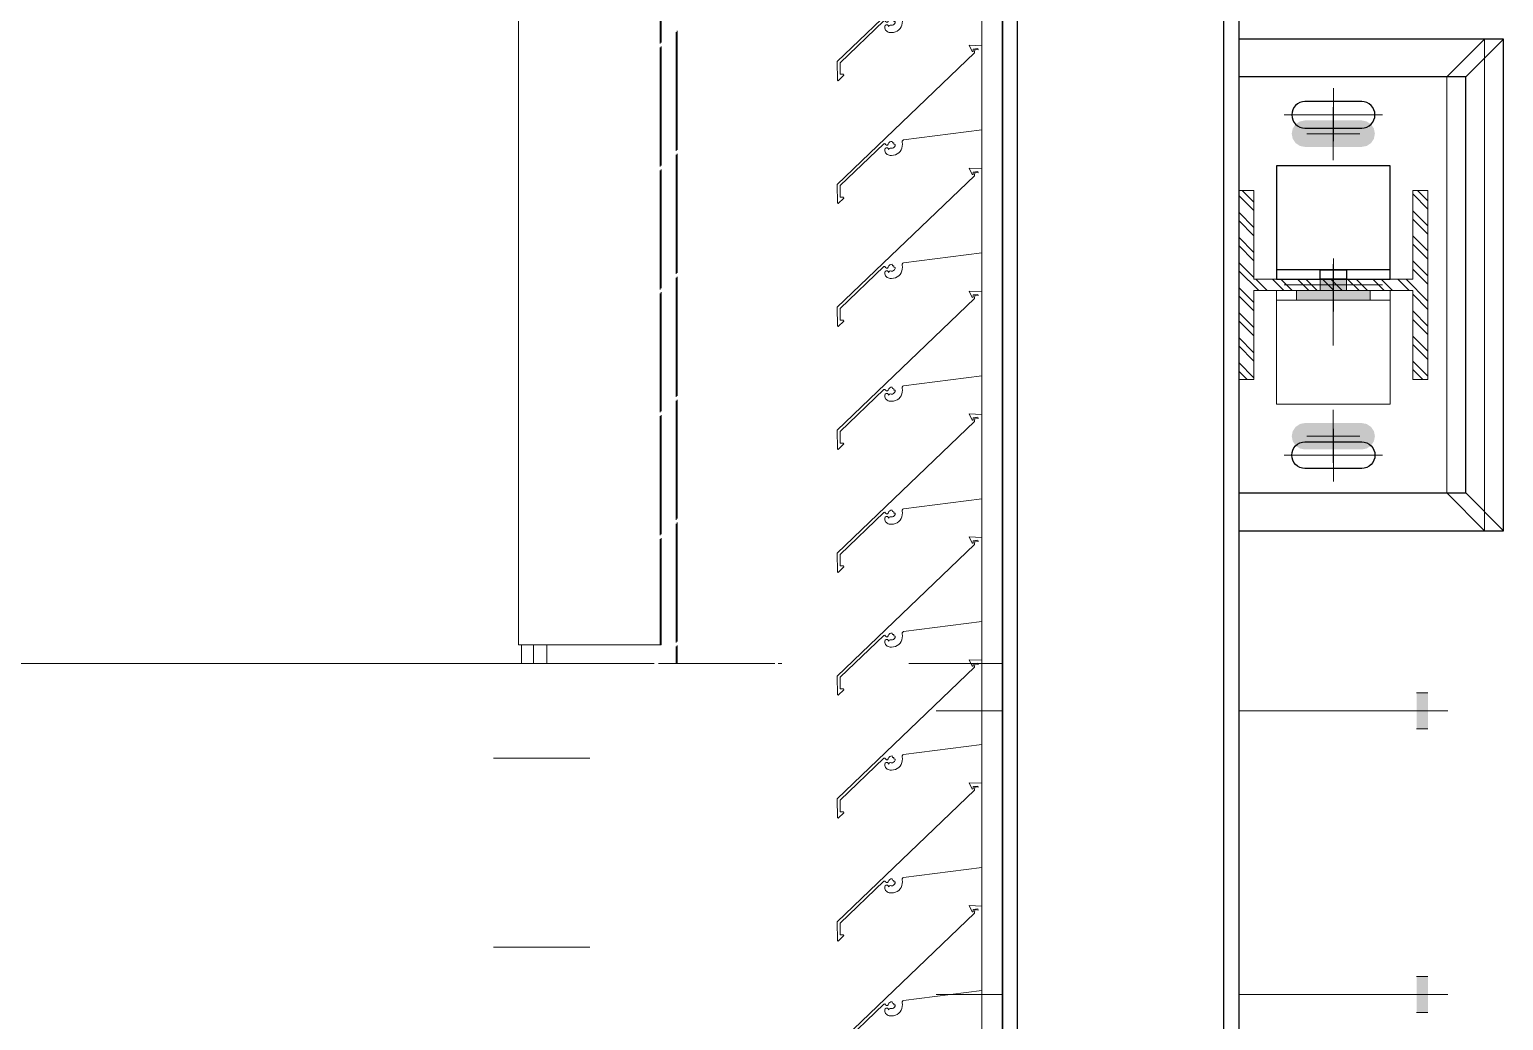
# Model space of a CAD drawing. Header units: millimetres. Extents: x -220592 to 404889, y -217665 to 38245.
# Drawn here: x 27251 to 28030, y -30955 to -30431 of the extents above; entities that cross this region are included whole.
import ezdxf

# ---------------------------------------------------------------- set-up
doc = ezdxf.new("R2010")
doc.units = ezdxf.units.MM
doc.linetypes.add('XKITLINE00', pattern=[0])
doc.linetypes.add('XKITLINE02', pattern=[4, 2, -2])
doc.layers.get('Defpoints').update_dxf_attribs({"color": 255})
for name, color, linetype in [('000 - 0_HIDE_OBJ_FRAMING_DEF_SUB_1', 1, 'Continuous'), ('000 - STRUCTURE_STEEL_ACCESORIES_HATCH_', 251, 'Continuous'), ('000 - STRUCTURE_STEEL_ACCESORIES_HIDDEN_', 251, 'Continuous'), ('000 - STRUCTURE_STEEL_ACCESORIES_MAIN_COLOR_1', 2, 'Continuous'), ('000 - STRUCTURE_STEEL_FRAMING_CUT_COLOR_4', 4, 'Continuous'), ('000 - STRUCTURE_STEEL_FRAMING_DEF_SUB', 250, 'Continuous'), ('000 - STRUCTURE_STEEL_FRAMING_HIDDEN_', 251, 'Continuous'), ('000 - STRUCTURE_STEEL_FRAMING_SUB_COLOR_1', 2, 'Continuous'), ('000 - STRUCTURE_STEEL_FRAMING_SUB_COLOR_2', 1, 'Continuous'), ('000 - STRUCTURE_STEEL_FRAMING_WIPEOUT_', 250, 'Continuous')]:
    doc.layers.add(name, color=color, linetype=linetype)
doc.layers.add('Part', color=2, linetype='Continuous', lineweight=0)

# ---------------------------------------------------------------- blocks, each defined once
blk = doc.blocks.new('*A14749')
at = {"layer": 'Part', "linetype": 'XKITLINE00', "lineweight": 0}
for p, q in [((-171.648652, 199.556249), (-171.648652, 212.756135)), ((-172.298652, 210.456131), (-172.298652, 210.660427)), ((-172.298652, 209.806131), (-172.298652, 210.010427)), ((-172.298652, 209.156131), (-172.298652, 209.360427)), ((-172.298652, 208.506131), (-172.298652, 208.710427)), ((-172.298652, 207.856131), (-172.298652, 208.060427)), ((-172.298652, 207.206131), (-172.298652, 207.410427)), ((-172.298652, 206.556131), (-172.298652, 206.760427)), ((-172.298652, 205.906131), (-172.298652, 206.110427)), ((-172.298652, 205.256131), (-172.298652, 205.460427))]:
    blk.add_line(p, q, dxfattribs=at)
blk = doc.blocks.new('*A14752')
at = {"layer": 'Part', "linetype": 'XKITLINE00', "lineweight": 0}
for p, q in [((-171.648652, 206.248511), (-171.153485, 206.248511)), ((-171.648652, 206.128511), (-171.153485, 206.128511))]:
    blk.add_line(p, q, dxfattribs=at)
blk = doc.blocks.new('*A14806')
at = {"layer": 'Part', "linetype": 'XKITLINE00', "lineweight": 0}
for p, q in [((-172.298462, 205.906123), (-172.366148, 205.908745)), ((-172.366148, 205.908745), (-172.350613, 205.875258)), ((-172.298455, 205.460453), (-172.298462, 205.906123)), ((-172.338255, 205.868789), (-173.063377, 205.172543)), ((-172.350613, 205.875258), (-172.34549, 205.87567)), ((-172.34549, 205.87567), (-172.345361, 205.887861)), ((-172.345361, 205.887861), (-172.320378, 205.891001)), ((-172.335358, 205.887332), (-172.338255, 205.868789)), ((-172.335358, 205.887332), (-172.318342, 205.884428)), ((-172.320378, 205.891001), (-172.318342, 205.884428)), ((-172.712461, 205.407423), (-172.298455, 205.460453)), ((-173.048341, 205.166176), (-172.817326, 205.387579)), ((-172.817326, 205.387579), (-172.812166, 205.388671)), ((-172.810019, 205.362761), (-172.812659, 205.357287)), ((-172.812659, 205.357287), (-172.812163, 205.349517)), ((-172.812166, 205.388671), (-172.808512, 205.384044)), ((-172.812163, 205.349517), (-172.810428, 205.344021)), ((-172.804875, 205.365998), (-172.810019, 205.362761)), ((-172.808512, 205.384044), (-172.804048, 205.38019)), ((-172.798797, 205.36601), (-172.804875, 205.365998)), ((-172.804048, 205.38019), (-172.798154, 205.380396)), ((-172.793641, 205.362792), (-172.798797, 205.36601)), ((-172.798154, 205.380396), (-172.793971, 205.384553)), ((-172.793971, 205.384553), (-172.790857, 205.392126)), ((-172.790699, 205.35732), (-172.793641, 205.362792)), ((-172.790857, 205.392126), (-172.78619, 205.396913)), ((-172.788669, 205.362301), (-172.790699, 205.35732)), ((-172.783858, 205.364708), (-172.788669, 205.362301)), ((-172.78619, 205.396913), (-172.780114, 205.399703)), ((-172.77794, 205.363803), (-172.783858, 205.364708)), ((-172.780114, 205.399703), (-172.773442, 205.400125)), ((-172.77144, 205.364147), (-172.77794, 205.363803)), ((-172.773442, 205.400125), (-172.77112, 205.392735)), ((-172.765472, 205.366745), (-172.77144, 205.364147)), ((-172.77112, 205.392735), (-172.763955, 205.391791)), ((-172.76079, 205.371267), (-172.765472, 205.366745)), ((-172.763955, 205.391791), (-172.765124, 205.384731)), ((-172.765124, 205.384731), (-172.757418, 205.383625)), ((-172.757988, 205.377141), (-172.76079, 205.371267)), ((-172.757418, 205.383625), (-172.757988, 205.377141)), ((-172.731662, 205.34681), (-172.726022, 205.35536)), ((-172.726022, 205.35536), (-172.722024, 205.36479)), ((-172.722024, 205.36479), (-172.719801, 205.374789)), ((-172.720912, 205.395159), (-172.720672, 205.400681)), ((-172.719426, 205.385025), (-172.720912, 205.395159)), ((-172.720672, 205.400681), (-172.717536, 205.405233)), ((-172.719801, 205.374789), (-172.719426, 205.385025)), ((-172.717536, 205.405233), (-172.712461, 205.407423)), ((-172.810428, 205.344021), (-172.807674, 205.338958)), ((-172.807674, 205.338958), (-172.804002, 205.334515)), ((-172.804002, 205.334515), (-172.799549, 205.330857)), ((-172.799549, 205.330857), (-172.794479, 205.328117)), ((-172.794479, 205.328117), (-172.788978, 205.326398)), ((-172.788978, 205.326398), (-172.78325, 205.325762)), ((-172.78325, 205.325762), (-172.776451, 205.325664)), ((-172.776451, 205.325664), (-172.766238, 205.326449)), ((-172.766238, 205.326449), (-172.756337, 205.329072)), ((-172.756337, 205.329072), (-172.747074, 205.333445)), ((-172.747074, 205.333445), (-172.738758, 205.339423)), ((-172.738758, 205.339423), (-172.731662, 205.34681)), ((-173.063377, 205.172543), (-173.062824, 205.073392)), ((-173.047999, 205.10483), (-173.048341, 205.166176)), ((-173.062824, 205.073392), (-173.058143, 205.070923)), ((-173.058143, 205.070923), (-173.029494, 205.099812)), ((-173.030579, 205.104733), (-173.047999, 205.10483)), ((-173.029494, 205.099812), (-173.030579, 205.104733))]:
    blk.add_line(p, q, dxfattribs=at)
blk = doc.blocks.new('*A14807')
at = {"layer": 'Part', "linetype": 'XKITLINE00', "lineweight": 0}
for p, q in [((-172.338255, 206.518789), (-173.063377, 205.822543)), ((-172.298462, 206.556123), (-172.366148, 206.558745)), ((-172.366148, 206.558745), (-172.350613, 206.525258)), ((-172.350613, 206.525258), (-172.34549, 206.52567)), ((-172.34549, 206.52567), (-172.345361, 206.537861)), ((-172.345361, 206.537861), (-172.320378, 206.541001)), ((-172.335358, 206.537332), (-172.338255, 206.518789)), ((-172.335358, 206.537332), (-172.318342, 206.534428)), ((-172.320378, 206.541001), (-172.318342, 206.534428)), ((-172.298455, 206.110453), (-172.298462, 206.556123)), ((-172.720672, 206.050681), (-172.717536, 206.055233)), ((-172.717536, 206.055233), (-172.712461, 206.057423)), ((-172.712461, 206.057423), (-172.298455, 206.110453)), ((-173.048341, 205.816176), (-172.817326, 206.037579)), ((-172.817326, 206.037579), (-172.812166, 206.038671)), ((-172.810019, 206.012761), (-172.812659, 206.007287)), ((-172.812659, 206.007287), (-172.812163, 205.999517)), ((-172.812166, 206.038671), (-172.808512, 206.034044)), ((-172.812163, 205.999517), (-172.810428, 205.994021)), ((-172.810428, 205.994021), (-172.807674, 205.988958)), ((-172.804875, 206.015998), (-172.810019, 206.012761)), ((-172.808512, 206.034044), (-172.804048, 206.03019)), ((-172.807674, 205.988958), (-172.804002, 205.984515)), ((-172.798797, 206.01601), (-172.804875, 206.015998)), ((-172.804048, 206.03019), (-172.798154, 206.030396)), ((-172.804002, 205.984515), (-172.799549, 205.980857)), ((-172.799549, 205.980857), (-172.794479, 205.978117)), ((-172.793641, 206.012792), (-172.798797, 206.01601)), ((-172.798154, 206.030396), (-172.793971, 206.034553)), ((-172.794479, 205.978117), (-172.788978, 205.976398)), ((-172.793971, 206.034553), (-172.790857, 206.042126)), ((-172.790699, 206.00732), (-172.793641, 206.012792)), ((-172.790857, 206.042126), (-172.78619, 206.046913)), ((-172.788669, 206.012301), (-172.790699, 206.00732)), ((-172.788978, 205.976398), (-172.78325, 205.975762)), ((-172.783858, 206.014708), (-172.788669, 206.012301)), ((-172.78619, 206.046913), (-172.780114, 206.049703)), ((-172.77794, 206.013803), (-172.783858, 206.014708)), ((-172.78325, 205.975762), (-172.776451, 205.975664)), ((-172.780114, 206.049703), (-172.773442, 206.050125)), ((-172.77144, 206.014147), (-172.77794, 206.013803)), ((-172.776451, 205.975664), (-172.766238, 205.976449)), ((-172.773442, 206.050125), (-172.77112, 206.042735)), ((-172.765472, 206.016745), (-172.77144, 206.014147)), ((-172.77112, 206.042735), (-172.763955, 206.041791)), ((-172.766238, 205.976449), (-172.756337, 205.979072)), ((-172.76079, 206.021267), (-172.765472, 206.016745)), ((-172.763955, 206.041791), (-172.765124, 206.034731)), ((-172.765124, 206.034731), (-172.757418, 206.033625)), ((-172.757988, 206.027141), (-172.76079, 206.021267)), ((-172.757418, 206.033625), (-172.757988, 206.027141)), ((-172.756337, 205.979072), (-172.747074, 205.983445)), ((-172.747074, 205.983445), (-172.738758, 205.989423)), ((-172.738758, 205.989423), (-172.731662, 205.99681)), ((-172.731662, 205.99681), (-172.726022, 206.00536)), ((-172.726022, 206.00536), (-172.722024, 206.01479)), ((-172.722024, 206.01479), (-172.719801, 206.024789)), ((-172.720912, 206.045159), (-172.720672, 206.050681)), ((-172.719426, 206.035025), (-172.720912, 206.045159)), ((-172.719801, 206.024789), (-172.719426, 206.035025)), ((-173.063377, 205.822543), (-173.062824, 205.723392)), ((-173.058143, 205.720923), (-173.029494, 205.749812)), ((-173.047999, 205.75483), (-173.048341, 205.816176)), ((-173.030579, 205.754733), (-173.047999, 205.75483)), ((-173.029494, 205.749812), (-173.030579, 205.754733)), ((-173.062824, 205.723392), (-173.058143, 205.720923))]:
    blk.add_line(p, q, dxfattribs=at)
blk = doc.blocks.new('*A14808')
at = {"layer": 'Part', "linetype": 'XKITLINE00', "lineweight": 0}
for p, q in [((-172.338255, 207.168789), (-173.063377, 206.472543)), ((-172.298462, 207.206123), (-172.366148, 207.208745)), ((-172.366148, 207.208745), (-172.350613, 207.175258)), ((-172.350613, 207.175258), (-172.34549, 207.17567)), ((-172.34549, 207.17567), (-172.345361, 207.187861)), ((-172.345361, 207.187861), (-172.320378, 207.191001)), ((-172.335358, 207.187332), (-172.338255, 207.168789)), ((-172.335358, 207.187332), (-172.318342, 207.184428)), ((-172.320378, 207.191001), (-172.318342, 207.184428)), ((-172.298455, 206.760453), (-172.298462, 207.206123)), ((-172.712461, 206.707423), (-172.298455, 206.760453)), ((-173.048341, 206.466176), (-172.817326, 206.687579)), ((-172.817326, 206.687579), (-172.812166, 206.688671)), ((-172.812166, 206.688671), (-172.808512, 206.684044)), ((-172.808512, 206.684044), (-172.804048, 206.68019)), ((-172.804048, 206.68019), (-172.798154, 206.680396)), ((-172.798154, 206.680396), (-172.793971, 206.684553)), ((-172.793971, 206.684553), (-172.790857, 206.692126)), ((-172.790857, 206.692126), (-172.78619, 206.696913)), ((-172.78619, 206.696913), (-172.780114, 206.699703)), ((-172.780114, 206.699703), (-172.773442, 206.700125)), ((-172.773442, 206.700125), (-172.77112, 206.692735)), ((-172.77112, 206.692735), (-172.763955, 206.691791)), ((-172.763955, 206.691791), (-172.765124, 206.684731)), ((-172.765124, 206.684731), (-172.757418, 206.683625)), ((-172.757988, 206.677141), (-172.76079, 206.671267)), ((-172.757418, 206.683625), (-172.757988, 206.677141)), ((-172.722024, 206.66479), (-172.719801, 206.674789)), ((-172.720912, 206.695159), (-172.720672, 206.700681)), ((-172.719426, 206.685025), (-172.720912, 206.695159)), ((-172.720672, 206.700681), (-172.717536, 206.705233)), ((-172.719801, 206.674789), (-172.719426, 206.685025)), ((-172.717536, 206.705233), (-172.712461, 206.707423)), ((-172.810019, 206.662761), (-172.812659, 206.657287)), ((-172.812659, 206.657287), (-172.812163, 206.649517)), ((-172.812163, 206.649517), (-172.810428, 206.644021)), ((-172.810428, 206.644021), (-172.807674, 206.638958)), ((-172.804875, 206.665998), (-172.810019, 206.662761)), ((-172.807674, 206.638958), (-172.804002, 206.634515)), ((-172.798797, 206.66601), (-172.804875, 206.665998)), ((-172.804002, 206.634515), (-172.799549, 206.630857)), ((-172.799549, 206.630857), (-172.794479, 206.628117)), ((-172.793641, 206.662792), (-172.798797, 206.66601)), ((-172.794479, 206.628117), (-172.788978, 206.626398)), ((-172.790699, 206.65732), (-172.793641, 206.662792)), ((-172.788669, 206.662301), (-172.790699, 206.65732)), ((-172.788978, 206.626398), (-172.78325, 206.625762)), ((-172.783858, 206.664708), (-172.788669, 206.662301)), ((-172.77794, 206.663803), (-172.783858, 206.664708)), ((-172.78325, 206.625762), (-172.776451, 206.625664)), ((-172.77144, 206.664147), (-172.77794, 206.663803)), ((-172.776451, 206.625664), (-172.766238, 206.626449)), ((-172.765472, 206.666745), (-172.77144, 206.664147)), ((-172.766238, 206.626449), (-172.756337, 206.629072)), ((-172.76079, 206.671267), (-172.765472, 206.666745)), ((-172.756337, 206.629072), (-172.747074, 206.633445)), ((-172.747074, 206.633445), (-172.738758, 206.639423)), ((-172.738758, 206.639423), (-172.731662, 206.64681)), ((-172.731662, 206.64681), (-172.726022, 206.65536)), ((-172.726022, 206.65536), (-172.722024, 206.66479)), ((-173.063377, 206.472543), (-173.062824, 206.373392)), ((-173.047999, 206.40483), (-173.048341, 206.466176)), ((-173.062824, 206.373392), (-173.058143, 206.370923)), ((-173.058143, 206.370923), (-173.029494, 206.399812)), ((-173.030579, 206.404733), (-173.047999, 206.40483)), ((-173.029494, 206.399812), (-173.030579, 206.404733))]:
    blk.add_line(p, q, dxfattribs=at)
blk = doc.blocks.new('*A14809')
at = {"layer": 'Part', "linetype": 'XKITLINE00', "lineweight": 0}
for p, q in [((-172.298462, 207.856123), (-172.366148, 207.858745)), ((-172.366148, 207.858745), (-172.350613, 207.825258)), ((-172.298455, 207.410453), (-172.298462, 207.856123)), ((-172.338255, 207.818789), (-173.063377, 207.122543)), ((-172.350613, 207.825258), (-172.34549, 207.82567)), ((-172.34549, 207.82567), (-172.345361, 207.837861)), ((-172.345361, 207.837861), (-172.320378, 207.841001)), ((-172.335358, 207.837332), (-172.338255, 207.818789)), ((-172.335358, 207.837332), (-172.318342, 207.834428)), ((-172.320378, 207.841001), (-172.318342, 207.834428)), ((-172.712461, 207.357423), (-172.298455, 207.410453)), ((-173.048341, 207.116176), (-172.817326, 207.337579)), ((-172.817326, 207.337579), (-172.812166, 207.338671)), ((-172.810019, 207.312761), (-172.812659, 207.307287)), ((-172.812659, 207.307287), (-172.812163, 207.299517)), ((-172.812166, 207.338671), (-172.808512, 207.334044)), ((-172.812163, 207.299517), (-172.810428, 207.294021)), ((-172.804875, 207.315998), (-172.810019, 207.312761)), ((-172.808512, 207.334044), (-172.804048, 207.33019)), ((-172.798797, 207.31601), (-172.804875, 207.315998)), ((-172.804048, 207.33019), (-172.798154, 207.330396)), ((-172.793641, 207.312792), (-172.798797, 207.31601)), ((-172.798154, 207.330396), (-172.793971, 207.334553)), ((-172.793971, 207.334553), (-172.790857, 207.342126)), ((-172.790699, 207.30732), (-172.793641, 207.312792)), ((-172.790857, 207.342126), (-172.78619, 207.346913)), ((-172.788669, 207.312301), (-172.790699, 207.30732)), ((-172.783858, 207.314708), (-172.788669, 207.312301)), ((-172.78619, 207.346913), (-172.780114, 207.349703)), ((-172.77794, 207.313803), (-172.783858, 207.314708)), ((-172.780114, 207.349703), (-172.773442, 207.350125)), ((-172.77144, 207.314147), (-172.77794, 207.313803)), ((-172.773442, 207.350125), (-172.77112, 207.342735)), ((-172.765472, 207.316745), (-172.77144, 207.314147)), ((-172.77112, 207.342735), (-172.763955, 207.341791)), ((-172.76079, 207.321267), (-172.765472, 207.316745)), ((-172.763955, 207.341791), (-172.765124, 207.334731)), ((-172.765124, 207.334731), (-172.757418, 207.333625)), ((-172.757988, 207.327141), (-172.76079, 207.321267)), ((-172.757418, 207.333625), (-172.757988, 207.327141)), ((-172.731662, 207.29681), (-172.726022, 207.30536)), ((-172.726022, 207.30536), (-172.722024, 207.31479)), ((-172.722024, 207.31479), (-172.719801, 207.324789)), ((-172.720912, 207.345159), (-172.720672, 207.350681)), ((-172.719426, 207.335025), (-172.720912, 207.345159)), ((-172.720672, 207.350681), (-172.717536, 207.355233)), ((-172.719801, 207.324789), (-172.719426, 207.335025)), ((-172.717536, 207.355233), (-172.712461, 207.357423)), ((-172.810428, 207.294021), (-172.807674, 207.288958)), ((-172.807674, 207.288958), (-172.804002, 207.284515)), ((-172.804002, 207.284515), (-172.799549, 207.280857)), ((-172.799549, 207.280857), (-172.794479, 207.278117)), ((-172.794479, 207.278117), (-172.788978, 207.276398)), ((-172.788978, 207.276398), (-172.78325, 207.275762)), ((-172.78325, 207.275762), (-172.776451, 207.275664)), ((-172.776451, 207.275664), (-172.766238, 207.276449)), ((-172.766238, 207.276449), (-172.756337, 207.279072)), ((-172.756337, 207.279072), (-172.747074, 207.283445)), ((-172.747074, 207.283445), (-172.738758, 207.289423)), ((-172.738758, 207.289423), (-172.731662, 207.29681)), ((-173.063377, 207.122543), (-173.062824, 207.023392)), ((-173.047999, 207.05483), (-173.048341, 207.116176)), ((-173.062824, 207.023392), (-173.058143, 207.020923)), ((-173.058143, 207.020923), (-173.029494, 207.049812)), ((-173.030579, 207.054733), (-173.047999, 207.05483)), ((-173.029494, 207.049812), (-173.030579, 207.054733))]:
    blk.add_line(p, q, dxfattribs=at)
blk = doc.blocks.new('*A14810')
at = {"layer": 'Part', "linetype": 'XKITLINE00', "lineweight": 0}
for p, q in [((-172.338255, 208.468789), (-173.063377, 207.772543)), ((-172.298462, 208.506123), (-172.366148, 208.508745)), ((-172.366148, 208.508745), (-172.350613, 208.475258)), ((-172.350613, 208.475258), (-172.34549, 208.47567)), ((-172.34549, 208.47567), (-172.345361, 208.487861)), ((-172.345361, 208.487861), (-172.320378, 208.491001)), ((-172.335358, 208.487332), (-172.338255, 208.468789)), ((-172.335358, 208.487332), (-172.318342, 208.484428)), ((-172.320378, 208.491001), (-172.318342, 208.484428)), ((-172.298455, 208.060453), (-172.298462, 208.506123)), ((-172.780114, 207.999703), (-172.773442, 208.000125)), ((-172.773442, 208.000125), (-172.77112, 207.992735)), ((-172.720912, 207.995159), (-172.720672, 208.000681)), ((-172.720672, 208.000681), (-172.717536, 208.005233)), ((-172.717536, 208.005233), (-172.712461, 208.007423)), ((-172.712461, 208.007423), (-172.298455, 208.060453)), ((-173.048341, 207.766176), (-172.817326, 207.987579)), ((-172.817326, 207.987579), (-172.812166, 207.988671)), ((-172.810019, 207.962761), (-172.812659, 207.957287)), ((-172.812659, 207.957287), (-172.812163, 207.949517)), ((-172.812166, 207.988671), (-172.808512, 207.984044)), ((-172.812163, 207.949517), (-172.810428, 207.944021)), ((-172.810428, 207.944021), (-172.807674, 207.938958)), ((-172.804875, 207.965998), (-172.810019, 207.962761)), ((-172.808512, 207.984044), (-172.804048, 207.98019)), ((-172.807674, 207.938958), (-172.804002, 207.934515)), ((-172.798797, 207.96601), (-172.804875, 207.965998)), ((-172.804048, 207.98019), (-172.798154, 207.980396)), ((-172.804002, 207.934515), (-172.799549, 207.930857)), ((-172.799549, 207.930857), (-172.794479, 207.928117)), ((-172.793641, 207.962792), (-172.798797, 207.96601)), ((-172.798154, 207.980396), (-172.793971, 207.984553)), ((-172.794479, 207.928117), (-172.788978, 207.926398)), ((-172.793971, 207.984553), (-172.790857, 207.992126)), ((-172.790699, 207.95732), (-172.793641, 207.962792)), ((-172.790857, 207.992126), (-172.78619, 207.996913)), ((-172.788669, 207.962301), (-172.790699, 207.95732)), ((-172.788978, 207.926398), (-172.78325, 207.925762)), ((-172.783858, 207.964708), (-172.788669, 207.962301)), ((-172.78619, 207.996913), (-172.780114, 207.999703)), ((-172.77794, 207.963803), (-172.783858, 207.964708)), ((-172.78325, 207.925762), (-172.776451, 207.925664)), ((-172.77144, 207.964147), (-172.77794, 207.963803)), ((-172.776451, 207.925664), (-172.766238, 207.926449)), ((-172.765472, 207.966745), (-172.77144, 207.964147)), ((-172.77112, 207.992735), (-172.763955, 207.991791)), ((-172.766238, 207.926449), (-172.756337, 207.929072)), ((-172.76079, 207.971267), (-172.765472, 207.966745)), ((-172.763955, 207.991791), (-172.765124, 207.984731)), ((-172.765124, 207.984731), (-172.757418, 207.983625)), ((-172.757988, 207.977141), (-172.76079, 207.971267)), ((-172.757418, 207.983625), (-172.757988, 207.977141)), ((-172.756337, 207.929072), (-172.747074, 207.933445)), ((-172.747074, 207.933445), (-172.738758, 207.939423)), ((-172.738758, 207.939423), (-172.731662, 207.94681)), ((-172.731662, 207.94681), (-172.726022, 207.95536)), ((-172.726022, 207.95536), (-172.722024, 207.96479)), ((-172.722024, 207.96479), (-172.719801, 207.974789)), ((-172.719426, 207.985025), (-172.720912, 207.995159)), ((-172.719801, 207.974789), (-172.719426, 207.985025)), ((-173.063377, 207.772543), (-173.062824, 207.673392)), ((-173.047999, 207.70483), (-173.048341, 207.766176)), ((-173.058143, 207.670923), (-173.029494, 207.699812)), ((-173.030579, 207.704733), (-173.047999, 207.70483)), ((-173.029494, 207.699812), (-173.030579, 207.704733)), ((-173.062824, 207.673392), (-173.058143, 207.670923))]:
    blk.add_line(p, q, dxfattribs=at)
blk = doc.blocks.new('*A14811')
at = {"layer": 'Part', "linetype": 'XKITLINE00', "lineweight": 0}
for p, q in [((-172.338255, 209.118789), (-173.063377, 208.422543)), ((-172.298462, 209.156123), (-172.366148, 209.158745)), ((-172.366148, 209.158745), (-172.350613, 209.125258)), ((-172.350613, 209.125258), (-172.34549, 209.12567)), ((-172.34549, 209.12567), (-172.345361, 209.137861)), ((-172.345361, 209.137861), (-172.320378, 209.141001)), ((-172.335358, 209.137332), (-172.338255, 209.118789)), ((-172.335358, 209.137332), (-172.318342, 209.134428)), ((-172.320378, 209.141001), (-172.318342, 209.134428)), ((-172.298455, 208.710453), (-172.298462, 209.156123)), ((-172.712461, 208.657423), (-172.298455, 208.710453)), ((-173.048341, 208.416176), (-172.817326, 208.637579)), ((-172.817326, 208.637579), (-172.812166, 208.638671)), ((-172.812166, 208.638671), (-172.808512, 208.634044)), ((-172.808512, 208.634044), (-172.804048, 208.63019)), ((-172.804048, 208.63019), (-172.798154, 208.630396)), ((-172.798154, 208.630396), (-172.793971, 208.634553)), ((-172.793971, 208.634553), (-172.790857, 208.642126)), ((-172.790857, 208.642126), (-172.78619, 208.646913)), ((-172.78619, 208.646913), (-172.780114, 208.649703)), ((-172.780114, 208.649703), (-172.773442, 208.650125)), ((-172.773442, 208.650125), (-172.77112, 208.642735)), ((-172.77112, 208.642735), (-172.763955, 208.641791)), ((-172.763955, 208.641791), (-172.765124, 208.634731)), ((-172.765124, 208.634731), (-172.757418, 208.633625)), ((-172.757988, 208.627141), (-172.76079, 208.621267)), ((-172.757418, 208.633625), (-172.757988, 208.627141)), ((-172.722024, 208.61479), (-172.719801, 208.624789)), ((-172.720912, 208.645159), (-172.720672, 208.650681)), ((-172.719426, 208.635025), (-172.720912, 208.645159)), ((-172.720672, 208.650681), (-172.717536, 208.655233)), ((-172.719801, 208.624789), (-172.719426, 208.635025)), ((-172.717536, 208.655233), (-172.712461, 208.657423)), ((-172.810019, 208.612761), (-172.812659, 208.607287)), ((-172.812659, 208.607287), (-172.812163, 208.599517)), ((-172.812163, 208.599517), (-172.810428, 208.594021)), ((-172.810428, 208.594021), (-172.807674, 208.588958)), ((-172.804875, 208.615998), (-172.810019, 208.612761)), ((-172.807674, 208.588958), (-172.804002, 208.584515)), ((-172.798797, 208.61601), (-172.804875, 208.615998)), ((-172.804002, 208.584515), (-172.799549, 208.580857)), ((-172.799549, 208.580857), (-172.794479, 208.578117)), ((-172.793641, 208.612792), (-172.798797, 208.61601)), ((-172.794479, 208.578117), (-172.788978, 208.576398)), ((-172.790699, 208.60732), (-172.793641, 208.612792)), ((-172.788669, 208.612301), (-172.790699, 208.60732)), ((-172.788978, 208.576398), (-172.78325, 208.575762)), ((-172.783858, 208.614708), (-172.788669, 208.612301)), ((-172.77794, 208.613803), (-172.783858, 208.614708)), ((-172.78325, 208.575762), (-172.776451, 208.575664)), ((-172.77144, 208.614147), (-172.77794, 208.613803)), ((-172.776451, 208.575664), (-172.766238, 208.576449)), ((-172.765472, 208.616745), (-172.77144, 208.614147)), ((-172.766238, 208.576449), (-172.756337, 208.579072)), ((-172.76079, 208.621267), (-172.765472, 208.616745)), ((-172.756337, 208.579072), (-172.747074, 208.583445)), ((-172.747074, 208.583445), (-172.738758, 208.589423)), ((-172.738758, 208.589423), (-172.731662, 208.59681)), ((-172.731662, 208.59681), (-172.726022, 208.60536)), ((-172.726022, 208.60536), (-172.722024, 208.61479)), ((-173.063377, 208.422543), (-173.062824, 208.323392)), ((-173.047999, 208.35483), (-173.048341, 208.416176)), ((-173.062824, 208.323392), (-173.058143, 208.320923)), ((-173.058143, 208.320923), (-173.029494, 208.349812)), ((-173.030579, 208.354733), (-173.047999, 208.35483)), ((-173.029494, 208.349812), (-173.030579, 208.354733))]:
    blk.add_line(p, q, dxfattribs=at)
blk = doc.blocks.new('*A14812')
at = {"layer": 'Part', "linetype": 'XKITLINE00', "lineweight": 0}
for p, q in [((-172.298462, 209.806123), (-172.366148, 209.808745)), ((-172.366148, 209.808745), (-172.350613, 209.775258)), ((-172.298455, 209.360453), (-172.298462, 209.806123)), ((-172.338255, 209.768789), (-173.063377, 209.072543)), ((-172.350613, 209.775258), (-172.34549, 209.77567)), ((-172.34549, 209.77567), (-172.345361, 209.787861)), ((-172.345361, 209.787861), (-172.320378, 209.791001)), ((-172.335358, 209.787332), (-172.338255, 209.768789)), ((-172.335358, 209.787332), (-172.318342, 209.784428)), ((-172.320378, 209.791001), (-172.318342, 209.784428)), ((-172.712461, 209.307423), (-172.298455, 209.360453)), ((-173.048341, 209.066176), (-172.817326, 209.287579)), ((-172.817326, 209.287579), (-172.812166, 209.288671)), ((-172.810019, 209.262761), (-172.812659, 209.257287)), ((-172.812659, 209.257287), (-172.812163, 209.249517)), ((-172.812166, 209.288671), (-172.808512, 209.284044)), ((-172.812163, 209.249517), (-172.810428, 209.244021)), ((-172.804875, 209.265998), (-172.810019, 209.262761)), ((-172.808512, 209.284044), (-172.804048, 209.28019)), ((-172.798797, 209.26601), (-172.804875, 209.265998)), ((-172.804048, 209.28019), (-172.798154, 209.280396)), ((-172.793641, 209.262792), (-172.798797, 209.26601)), ((-172.798154, 209.280396), (-172.793971, 209.284553)), ((-172.793971, 209.284553), (-172.790857, 209.292126)), ((-172.790699, 209.25732), (-172.793641, 209.262792)), ((-172.790857, 209.292126), (-172.78619, 209.296913)), ((-172.788669, 209.262301), (-172.790699, 209.25732)), ((-172.783858, 209.264708), (-172.788669, 209.262301)), ((-172.78619, 209.296913), (-172.780114, 209.299703)), ((-172.77794, 209.263803), (-172.783858, 209.264708)), ((-172.780114, 209.299703), (-172.773442, 209.300125)), ((-172.77144, 209.264147), (-172.77794, 209.263803)), ((-172.773442, 209.300125), (-172.77112, 209.292735)), ((-172.765472, 209.266745), (-172.77144, 209.264147)), ((-172.77112, 209.292735), (-172.763955, 209.291791)), ((-172.76079, 209.271267), (-172.765472, 209.266745)), ((-172.763955, 209.291791), (-172.765124, 209.284731)), ((-172.765124, 209.284731), (-172.757418, 209.283625)), ((-172.757988, 209.277141), (-172.76079, 209.271267)), ((-172.757418, 209.283625), (-172.757988, 209.277141)), ((-172.731662, 209.24681), (-172.726022, 209.25536)), ((-172.726022, 209.25536), (-172.722024, 209.26479)), ((-172.722024, 209.26479), (-172.719801, 209.274789)), ((-172.720912, 209.295159), (-172.720672, 209.300681)), ((-172.719426, 209.285025), (-172.720912, 209.295159)), ((-172.720672, 209.300681), (-172.717536, 209.305233)), ((-172.719801, 209.274789), (-172.719426, 209.285025)), ((-172.717536, 209.305233), (-172.712461, 209.307423)), ((-172.810428, 209.244021), (-172.807674, 209.238958)), ((-172.807674, 209.238958), (-172.804002, 209.234515)), ((-172.804002, 209.234515), (-172.799549, 209.230857)), ((-172.799549, 209.230857), (-172.794479, 209.228117)), ((-172.794479, 209.228117), (-172.788978, 209.226398)), ((-172.788978, 209.226398), (-172.78325, 209.225762)), ((-172.78325, 209.225762), (-172.776451, 209.225664)), ((-172.776451, 209.225664), (-172.766238, 209.226449)), ((-172.766238, 209.226449), (-172.756337, 209.229072)), ((-172.756337, 209.229072), (-172.747074, 209.233445)), ((-172.747074, 209.233445), (-172.738758, 209.239423)), ((-172.738758, 209.239423), (-172.731662, 209.24681)), ((-173.063377, 209.072543), (-173.062824, 208.973392)), ((-173.047999, 209.00483), (-173.048341, 209.066176)), ((-173.062824, 208.973392), (-173.058143, 208.970923)), ((-173.058143, 208.970923), (-173.029494, 208.999812)), ((-173.030579, 209.004733), (-173.047999, 209.00483)), ((-173.029494, 208.999812), (-173.030579, 209.004733))]:
    blk.add_line(p, q, dxfattribs=at)
blk = doc.blocks.new('*A14813')
at = {"layer": 'Part', "linetype": 'XKITLINE00', "lineweight": 0}
for p, q in [((-172.338255, 210.418789), (-173.063377, 209.722543)), ((-172.298462, 210.456123), (-172.366148, 210.458745)), ((-172.366148, 210.458745), (-172.350613, 210.425258)), ((-172.350613, 210.425258), (-172.34549, 210.42567)), ((-172.34549, 210.42567), (-172.345361, 210.437861)), ((-172.345361, 210.437861), (-172.320378, 210.441001)), ((-172.335358, 210.437332), (-172.338255, 210.418789)), ((-172.335358, 210.437332), (-172.318342, 210.434428)), ((-172.320378, 210.441001), (-172.318342, 210.434428)), ((-172.298455, 210.010453), (-172.298462, 210.456123)), ((-172.78619, 209.946913), (-172.780114, 209.949703)), ((-172.780114, 209.949703), (-172.773442, 209.950125)), ((-172.773442, 209.950125), (-172.77112, 209.942735)), ((-172.720912, 209.945159), (-172.720672, 209.950681)), ((-172.720672, 209.950681), (-172.717536, 209.955233)), ((-172.717536, 209.955233), (-172.712461, 209.957423)), ((-172.712461, 209.957423), (-172.298455, 210.010453)), ((-173.048341, 209.716176), (-172.817326, 209.937579)), ((-172.817326, 209.937579), (-172.812166, 209.938671)), ((-172.810019, 209.912761), (-172.812659, 209.907287)), ((-172.812659, 209.907287), (-172.812163, 209.899517)), ((-172.812166, 209.938671), (-172.808512, 209.934044)), ((-172.812163, 209.899517), (-172.810428, 209.894021)), ((-172.810428, 209.894021), (-172.807674, 209.888958)), ((-172.804875, 209.915998), (-172.810019, 209.912761)), ((-172.808512, 209.934044), (-172.804048, 209.93019)), ((-172.807674, 209.888958), (-172.804002, 209.884515)), ((-172.798797, 209.91601), (-172.804875, 209.915998)), ((-172.804048, 209.93019), (-172.798154, 209.930396)), ((-172.804002, 209.884515), (-172.799549, 209.880857)), ((-172.799549, 209.880857), (-172.794479, 209.878117)), ((-172.793641, 209.912792), (-172.798797, 209.91601)), ((-172.798154, 209.930396), (-172.793971, 209.934553)), ((-172.794479, 209.878117), (-172.788978, 209.876398)), ((-172.793971, 209.934553), (-172.790857, 209.942126)), ((-172.790699, 209.90732), (-172.793641, 209.912792)), ((-172.790857, 209.942126), (-172.78619, 209.946913)), ((-172.788669, 209.912301), (-172.790699, 209.90732)), ((-172.788978, 209.876398), (-172.78325, 209.875762)), ((-172.783858, 209.914708), (-172.788669, 209.912301)), ((-172.77794, 209.913803), (-172.783858, 209.914708)), ((-172.78325, 209.875762), (-172.776451, 209.875664)), ((-172.77144, 209.914147), (-172.77794, 209.913803)), ((-172.776451, 209.875664), (-172.766238, 209.876449)), ((-172.765472, 209.916745), (-172.77144, 209.914147)), ((-172.77112, 209.942735), (-172.763955, 209.941791)), ((-172.766238, 209.876449), (-172.756337, 209.879072)), ((-172.76079, 209.921267), (-172.765472, 209.916745)), ((-172.763955, 209.941791), (-172.765124, 209.934731)), ((-172.765124, 209.934731), (-172.757418, 209.933625)), ((-172.757988, 209.927141), (-172.76079, 209.921267)), ((-172.757418, 209.933625), (-172.757988, 209.927141)), ((-172.756337, 209.879072), (-172.747074, 209.883445)), ((-172.747074, 209.883445), (-172.738758, 209.889423)), ((-172.738758, 209.889423), (-172.731662, 209.89681)), ((-172.731662, 209.89681), (-172.726022, 209.90536)), ((-172.726022, 209.90536), (-172.722024, 209.91479)), ((-172.722024, 209.91479), (-172.719801, 209.924789)), ((-172.719426, 209.935025), (-172.720912, 209.945159)), ((-172.719801, 209.924789), (-172.719426, 209.935025)), ((-173.063377, 209.722543), (-173.062824, 209.623392)), ((-173.047999, 209.65483), (-173.048341, 209.716176)), ((-173.058143, 209.620923), (-173.029494, 209.649812)), ((-173.030579, 209.654733), (-173.047999, 209.65483)), ((-173.029494, 209.649812), (-173.030579, 209.654733)), ((-173.062824, 209.623392), (-173.058143, 209.620923))]:
    blk.add_line(p, q, dxfattribs=at)
blk = doc.blocks.new('*A14814')
at = {"layer": 'Part', "linetype": 'XKITLINE00', "lineweight": 0}
for p, q in [((-172.338255, 211.068789), (-173.063377, 210.372543)), ((-172.298462, 211.106123), (-172.366148, 211.108745)), ((-172.366148, 211.108745), (-172.350613, 211.075258)), ((-172.350613, 211.075258), (-172.34549, 211.07567)), ((-172.34549, 211.07567), (-172.345361, 211.087861)), ((-172.345361, 211.087861), (-172.320378, 211.091001)), ((-172.335358, 211.087332), (-172.338255, 211.068789)), ((-172.335358, 211.087332), (-172.318342, 211.084428)), ((-172.320378, 211.091001), (-172.318342, 211.084428)), ((-172.298455, 210.660453), (-172.298462, 211.106123)), ((-172.712461, 210.607423), (-172.298455, 210.660453)), ((-173.048341, 210.366176), (-172.817326, 210.587579)), ((-172.817326, 210.587579), (-172.812166, 210.588671)), ((-172.812166, 210.588671), (-172.808512, 210.584044)), ((-172.808512, 210.584044), (-172.804048, 210.58019)), ((-172.804048, 210.58019), (-172.798154, 210.580396)), ((-172.798154, 210.580396), (-172.793971, 210.584553)), ((-172.793971, 210.584553), (-172.790857, 210.592126)), ((-172.790857, 210.592126), (-172.78619, 210.596913)), ((-172.78619, 210.596913), (-172.780114, 210.599703)), ((-172.780114, 210.599703), (-172.773442, 210.600125)), ((-172.773442, 210.600125), (-172.77112, 210.592735)), ((-172.77112, 210.592735), (-172.763955, 210.591791)), ((-172.763955, 210.591791), (-172.765124, 210.584731)), ((-172.765124, 210.584731), (-172.757418, 210.583625)), ((-172.757988, 210.577141), (-172.76079, 210.571267)), ((-172.757418, 210.583625), (-172.757988, 210.577141)), ((-172.722024, 210.56479), (-172.719801, 210.574789)), ((-172.720912, 210.595159), (-172.720672, 210.600681)), ((-172.719426, 210.585025), (-172.720912, 210.595159)), ((-172.720672, 210.600681), (-172.717536, 210.605233)), ((-172.719801, 210.574789), (-172.719426, 210.585025)), ((-172.717536, 210.605233), (-172.712461, 210.607423)), ((-172.810019, 210.562761), (-172.812659, 210.557287)), ((-172.812659, 210.557287), (-172.812163, 210.549517)), ((-172.812163, 210.549517), (-172.810428, 210.544021)), ((-172.810428, 210.544021), (-172.807674, 210.538958)), ((-172.804875, 210.565998), (-172.810019, 210.562761)), ((-172.807674, 210.538958), (-172.804002, 210.534515)), ((-172.798797, 210.56601), (-172.804875, 210.565998)), ((-172.804002, 210.534515), (-172.799549, 210.530857)), ((-172.799549, 210.530857), (-172.794479, 210.528117)), ((-172.793641, 210.562792), (-172.798797, 210.56601)), ((-172.794479, 210.528117), (-172.788978, 210.526398)), ((-172.790699, 210.55732), (-172.793641, 210.562792)), ((-172.788669, 210.562301), (-172.790699, 210.55732)), ((-172.788978, 210.526398), (-172.78325, 210.525762)), ((-172.783858, 210.564708), (-172.788669, 210.562301)), ((-172.77794, 210.563803), (-172.783858, 210.564708)), ((-172.78325, 210.525762), (-172.776451, 210.525664)), ((-172.77144, 210.564147), (-172.77794, 210.563803)), ((-172.776451, 210.525664), (-172.766238, 210.526449)), ((-172.765472, 210.566745), (-172.77144, 210.564147)), ((-172.766238, 210.526449), (-172.756337, 210.529072)), ((-172.76079, 210.571267), (-172.765472, 210.566745)), ((-172.756337, 210.529072), (-172.747074, 210.533445)), ((-172.747074, 210.533445), (-172.738758, 210.539423)), ((-172.738758, 210.539423), (-172.731662, 210.54681)), ((-172.731662, 210.54681), (-172.726022, 210.55536)), ((-172.726022, 210.55536), (-172.722024, 210.56479)), ((-173.063377, 210.372543), (-173.062824, 210.273392)), ((-173.047999, 210.30483), (-173.048341, 210.366176)), ((-173.062824, 210.273392), (-173.058143, 210.270923)), ((-173.058143, 210.270923), (-173.029494, 210.299812)), ((-173.030579, 210.304733), (-173.047999, 210.30483)), ((-173.029494, 210.299812), (-173.030579, 210.304733))]:
    blk.add_line(p, q, dxfattribs=at)
blk = doc.blocks.new('*A13474')
at = {"layer": '000 - 0_HIDE_OBJ_FRAMING_DEF_SUB_1', "linetype": 'XKITLINE00', "lineweight": 0}
for p, q in [((-171.153485, 212.440805), (-171.153485, 184.940805)), ((-171.073485, 184.940805), (-171.073485, 212.440805)), ((-169.983485, 184.940805), (-169.983485, 212.440805)), ((-169.903485, 212.440805), (-169.903485, 209.690805)), ((-169.903485, 188.690805), (-169.903485, 208.690805))]:
    blk.add_line(p, q, dxfattribs=at)
blk = doc.blocks.new('*A14754')
at = {"layer": '000 - 0_HIDE_OBJ_FRAMING_DEF_SUB_1'}
for points in [[(-170.9034, 206.8435), (-171.1534, 206.8435), (-171.1534, 207.0335), (-170.9034, 207.0335)], [(-170.9034, 206.8435), (-171.1534, 206.8435), (-171.1534, 207.0335), (-170.9034, 207.0335)], [(-168.9034, 206.8435), (-168.9634, 206.8435), (-168.9634, 207.0335), (-168.9034, 207.0335)], [(-168.9034, 206.8435), (-168.9634, 206.8435), (-168.9634, 207.0335), (-168.9034, 207.0335)], [(-170.9034, 205.3435), (-171.1534, 205.3435), (-171.1534, 205.5335), (-170.9034, 205.5335)], [(-170.9034, 205.3435), (-171.1534, 205.3435), (-171.1534, 205.5335), (-170.9034, 205.5335)], [(-168.9034, 205.3435), (-168.9634, 205.3435), (-168.9634, 205.5335), (-168.9034, 205.5335)], [(-168.9034, 205.3435), (-168.9634, 205.3435), (-168.9634, 205.5335), (-168.9034, 205.5335)]]:
    blk.add_hatch(color=256, dxfattribs=at).paths.add_polyline_path(points, flags=17)
at = {"layer": '000 - 0_HIDE_OBJ_FRAMING_DEF_SUB_1', "linetype": 'XKITLINE00', "lineweight": 0}
for p, q in [((-170.9034, 207.0335), (-171.1534, 207.0335)), ((-170.9034, 207.0335), (-171.1534, 207.0335)), ((-168.9034, 207.0335), (-168.9634, 207.0335)), ((-168.9034, 207.0335), (-168.9634, 207.0335)), ((-168.7978, 206.9385), (-171.5034, 206.9385)), ((-168.7978, 206.9385), (-171.5034, 206.9385)), ((-170.9034, 206.8435), (-171.1534, 206.8435)), ((-170.9034, 206.8435), (-171.1534, 206.8435)), ((-168.9034, 206.8435), (-168.9634, 206.8435)), ((-168.9034, 206.8435), (-168.9634, 206.8435)), ((-170.9034, 205.5335), (-171.1534, 205.5335)), ((-170.9034, 205.5335), (-171.1534, 205.5335)), ((-168.9034, 205.5335), (-168.9634, 205.5335)), ((-168.9034, 205.5335), (-168.9634, 205.5335)), ((-168.7978, 205.4385), (-171.5034, 205.4385)), ((-168.7978, 205.4385), (-171.5034, 205.4385)), ((-170.9034, 205.3435), (-171.1534, 205.3435)), ((-170.9034, 205.3435), (-171.1534, 205.3435)), ((-168.9034, 205.3435), (-168.9634, 205.3435)), ((-168.9034, 205.3435), (-168.9634, 205.3435))]:
    blk.add_line(p, q, dxfattribs=at)
blk = doc.blocks.new('*A14755')
at = {"layer": '000 - 0_HIDE_OBJ_FRAMING_DEF_SUB_1'}
for points in [[(-169.6182, 209.964), (-169.6235, 209.9908), (-169.6182, 210.0176), (-169.603, 210.0403), (-169.5803, 210.0555), (-169.5535, 210.0608), (-169.2535, 210.0608), (-169.2267, 210.0555), (-169.204, 210.0403), (-169.1888, 210.0176), (-169.1835, 209.9908), (-169.1888, 209.964), (-169.204, 209.9413), (-169.2267, 209.9261), (-169.2535, 209.9208), (-169.5535, 209.9208), (-169.5803, 209.9261), (-169.603, 209.9413)], [(-169.6182, 208.364), (-169.6235, 208.3908), (-169.6182, 208.4176), (-169.603, 208.4403), (-169.5803, 208.4555), (-169.5535, 208.4608), (-169.2535, 208.4608), (-169.2267, 208.4555), (-169.204, 208.4403), (-169.1888, 208.4176), (-169.1835, 208.3908), (-169.1888, 208.364), (-169.204, 208.3413), (-169.2267, 208.3261), (-169.2535, 208.3208), (-169.5535, 208.3208), (-169.5803, 208.3261), (-169.603, 208.3413)]]:
    blk.add_hatch(color=256, dxfattribs=at).paths.add_polyline_path(points, flags=17)
at = {"layer": '000 - 0_HIDE_OBJ_FRAMING_DEF_SUB_1', "linetype": 'XKITLINE00', "lineweight": 0}
for p, q in [((-169.4035, 209.8508), (-169.4035, 210.1308)), ((-169.2635, 209.9908), (-169.5435, 209.9908)), ((-169.4035, 208.2508), (-169.4035, 208.5308)), ((-169.2635, 208.3908), (-169.5435, 208.3908))]:
    blk.add_line(p, q, dxfattribs=at)
blk = doc.blocks.new('*A14756')
at = {"layer": '000 - 0_HIDE_OBJ_FRAMING_DEF_SUB_1'}
for points in [[(-169.3335, 209.2208), (-169.3335, 209.1608), (-169.4735, 209.1608), (-169.4735, 209.2208)], [(-169.2085, 209.1608), (-169.2085, 209.1108), (-169.5985, 209.1108), (-169.5985, 209.1608)]]:
    blk.add_hatch(color=256, dxfattribs=at).paths.add_polyline_path(points, flags=17)
at = {"layer": '000 - 0_HIDE_OBJ_FRAMING_DEF_SUB_1', "linetype": 'XKITLINE00', "lineweight": 0}
for p, q in [((-169.4035, 209.3), (-169.4035, 208.8708)), ((-169.4735, 209.2208), (-169.4735, 209.1608)), ((-169.3335, 209.2208), (-169.3335, 209.1608)), ((-169.5985, 209.1608), (-169.5985, 209.1108)), ((-169.2085, 209.1608), (-169.2085, 209.1108))]:
    blk.add_line(p, q, dxfattribs=at)
blk = doc.blocks.new('*A14757')
at = {"layer": '000 - 0_HIDE_OBJ_FRAMING_DEF_SUB_1', "linetype": 'XKITLINE00', "lineweight": 0}
for p, q in [((-169.703485, 209.160805), (-169.703485, 208.560805)), ((-169.703485, 209.110805), (-169.103485, 209.110805)), ((-169.103485, 209.160805), (-169.103485, 208.560805)), ((-169.703485, 208.560805), (-169.103485, 208.560805))]:
    blk.add_line(p, q, dxfattribs=at)
blk = doc.blocks.new('*A14758')
at = {"layer": '000 - 0_HIDE_OBJ_FRAMING_DEF_SUB_1', "linetype": 'XKITLINE00', "lineweight": 0}
for p, q in [((-168.603485, 210.490805), (-169.903485, 210.490805)), ((-168.803485, 210.290805), (-168.603485, 210.490805)), ((-168.603485, 210.490805), (-168.603485, 207.890805)), ((-168.803485, 208.090805), (-168.603485, 207.890805)), ((-168.603485, 207.890805), (-169.903485, 207.890805))]:
    blk.add_line(p, q, dxfattribs=at)
blk = doc.blocks.new('*A14759')
at = {"layer": '000 - 0_HIDE_OBJ_FRAMING_DEF_SUB_1', "linetype": 'XKITLINE00', "lineweight": 0}
for p, q in [((-168.803485, 210.290805), (-169.903485, 210.290805)), ((-168.803485, 208.090805), (-168.803485, 210.290805)), ((-169.903485, 208.090805), (-168.803485, 208.090805))]:
    blk.add_line(p, q, dxfattribs=at)
blk = doc.blocks.new('*A14760')
at = {"layer": '000 - 0_HIDE_OBJ_FRAMING_DEF_SUB_1'}
for points in [[(-170.5103, 209.4211), (-170.5171, 209.4221), (-170.5238, 209.4238), (-170.5303, 209.4261), (-170.5365, 209.4291), (-170.5424, 209.4326), (-170.5479, 209.4367), (-170.553, 209.4413), (-170.5576, 209.4464), (-170.5617, 209.4519), (-170.5652, 209.4578), (-170.5682, 209.464), (-170.5705, 209.4705), (-170.5721, 209.4771), (-170.5731, 209.4839), (-170.5735, 209.4908), (-170.5731, 209.4977), (-170.5721, 209.5045), (-170.5705, 209.5111), (-170.5682, 209.5176), (-170.5652, 209.5238), (-170.5617, 209.5297), (-170.5576, 209.5352), (-170.553, 209.5403), (-170.5479, 209.5449), (-170.5424, 209.549), (-170.5365, 209.5525), (-170.5303, 209.5555), (-170.5238, 209.5578), (-170.5171, 209.5595), (-170.5103, 209.5605), (-170.5035, 209.5608), (-170.4966, 209.5605), (-170.4898, 209.5595), (-170.4832, 209.5578), (-170.4767, 209.5555), (-170.4705, 209.5525), (-170.4646, 209.549), (-170.4591, 209.5449), (-170.454, 209.5403), (-170.4494, 209.5352), (-170.4453, 209.5297), (-170.4418, 209.5238), (-170.4388, 209.5176), (-170.4365, 209.5111), (-170.4348, 209.5045), (-170.4338, 209.4977), (-170.4335, 209.4908), (-170.4338, 209.4839), (-170.4348, 209.4771), (-170.4365, 209.4705), (-170.4388, 209.464), (-170.4418, 209.4578), (-170.4453, 209.4519), (-170.4494, 209.4464), (-170.454, 209.4413), (-170.4591, 209.4367), (-170.4646, 209.4326), (-170.4705, 209.4291), (-170.4767, 209.4261), (-170.4832, 209.4238), (-170.4898, 209.4221), (-170.4966, 209.4211), (-170.5035, 209.4208)], [(-170.5103, 208.8211), (-170.5171, 208.8221), (-170.5238, 208.8238), (-170.5303, 208.8261), (-170.5365, 208.8291), (-170.5424, 208.8326), (-170.5479, 208.8367), (-170.553, 208.8413), (-170.5576, 208.8464), (-170.5617, 208.8519), (-170.5652, 208.8578), (-170.5682, 208.864), (-170.5705, 208.8705), (-170.5721, 208.8771), (-170.5731, 208.8839), (-170.5735, 208.8908), (-170.5731, 208.8977), (-170.5721, 208.9045), (-170.5705, 208.9111), (-170.5682, 208.9176), (-170.5652, 208.9238), (-170.5617, 208.9297), (-170.5576, 208.9352), (-170.553, 208.9403), (-170.5479, 208.9449), (-170.5424, 208.949), (-170.5365, 208.9525), (-170.5303, 208.9555), (-170.5238, 208.9578), (-170.5171, 208.9595), (-170.5103, 208.9605), (-170.5035, 208.9608), (-170.4966, 208.9605), (-170.4898, 208.9595), (-170.4832, 208.9578), (-170.4767, 208.9555), (-170.4705, 208.9525), (-170.4646, 208.949), (-170.4591, 208.9449), (-170.454, 208.9403), (-170.4494, 208.9352), (-170.4453, 208.9297), (-170.4418, 208.9238), (-170.4388, 208.9176), (-170.4365, 208.9111), (-170.4348, 208.9045), (-170.4338, 208.8977), (-170.4335, 208.8908), (-170.4338, 208.8839), (-170.4348, 208.8771), (-170.4365, 208.8705), (-170.4388, 208.864), (-170.4418, 208.8578), (-170.4453, 208.8519), (-170.4494, 208.8464), (-170.454, 208.8413), (-170.4591, 208.8367), (-170.4646, 208.8326), (-170.4705, 208.8291), (-170.4767, 208.8261), (-170.4832, 208.8238), (-170.4898, 208.8221), (-170.4966, 208.8211), (-170.5035, 208.8208)]]:
    blk.add_hatch(color=256, dxfattribs=at).paths.add_polyline_path(points, flags=17)
at = {"layer": '000 - 0_HIDE_OBJ_FRAMING_DEF_SUB_1', "linetype": 'XKITLINE00', "lineweight": 0}
for p, q in [((-170.5035, 209.3508), (-170.5035, 209.6308)), ((-170.3635, 209.4908), (-170.6435, 209.4908)), ((-170.5035, 208.7508), (-170.5035, 209.0308)), ((-170.3635, 208.8908), (-170.6435, 208.8908))]:
    blk.add_line(p, q, dxfattribs=at)
blk = doc.blocks.new('*A14772')
at = {"layer": '000 - 0_HIDE_OBJ_FRAMING_DEF_SUB_1', "linetype": 'XKITLINE00', "lineweight": 0}
for p, q in [((-169.823485, 209.690805), (-169.903485, 209.690805)), ((-169.903485, 209.690805), (-169.903485, 208.690805)), ((-169.823485, 209.220805), (-169.823485, 209.690805)), ((-168.903485, 209.690805), (-168.983485, 209.690805)), ((-168.983485, 209.690805), (-168.983485, 209.220805)), ((-168.903485, 208.690805), (-168.903485, 209.690805)), ((-168.983485, 209.220805), (-169.823485, 209.220805)), ((-169.823485, 208.690805), (-169.823485, 209.160805)), ((-169.823485, 209.160805), (-168.983485, 209.160805)), ((-168.983485, 209.160805), (-168.983485, 208.690805)), ((-169.903485, 208.690805), (-169.823485, 208.690805)), ((-168.983485, 208.690805), (-168.903485, 208.690805))]:
    blk.add_line(p, q, dxfattribs=at)
blk = doc.blocks.new('*A14794')
at = {"layer": '000 - 0_HIDE_OBJ_FRAMING_DEF_SUB_1', "linetype": 'XKITLINE00', "lineweight": 0}
for p, q in [((-184.211249, 207.188511), (-172.994673, 207.188511)), ((-172.972866, 207.188511), (-172.356761, 207.188511)), ((-172.340186, 207.188511), (-172.319607, 207.188511)), ((-171.648652, 207.188511), (-171.153485, 207.188511))]:
    blk.add_line(p, q, dxfattribs=at)
blk = doc.blocks.new('*A14750')
at = {"layer": '000 - 0_HIDE_OBJ_FRAMING_DEF_SUB_1', "linetype": 'XKITLINE00', "lineweight": 0}
for p, q in [((-173.713199, 207.288511), (-173.713199, 220.088511)), ((-172.964598, 210.467389), (-172.964598, 211.096435)), ((-172.958493, 210.47325), (-172.958493, 211.102286)), ((-172.87913, 209.899453), (-172.87913, 210.528347)), ((-172.873025, 209.905315), (-172.873025, 210.534198)), ((-172.964598, 209.817389), (-172.964598, 210.446435)), ((-172.958493, 209.82325), (-172.958493, 210.452286)), ((-172.87913, 209.249453), (-172.87913, 209.878347)), ((-172.873025, 209.255315), (-172.873025, 209.884198)), ((-172.964598, 209.167389), (-172.964598, 209.796435)), ((-172.958493, 209.17325), (-172.958493, 209.802286)), ((-172.87913, 208.599453), (-172.87913, 209.228347)), ((-172.873025, 208.605315), (-172.873025, 209.234198)), ((-172.964598, 208.517389), (-172.964598, 209.146435)), ((-172.958493, 208.52325), (-172.958493, 209.152286)), ((-172.87913, 207.949453), (-172.87913, 208.578347)), ((-172.873025, 207.955315), (-172.873025, 208.584198)), ((-172.964598, 207.867389), (-172.964598, 208.496435)), ((-172.958493, 207.87325), (-172.958493, 208.502286)), ((-172.87913, 207.299453), (-172.87913, 207.928347)), ((-172.873025, 207.305315), (-172.873025, 207.934198)), ((-172.964598, 207.288511), (-172.964598, 207.846435)), ((-172.958493, 207.288511), (-172.958493, 207.852286)), ((-172.958493, 207.288511), (-173.713199, 207.288511)), ((-173.697937, 207.188511), (-173.697937, 207.288511)), ((-173.633058, 207.188511), (-173.633058, 207.288511)), ((-173.562852, 207.188511), (-173.562852, 207.288511)), ((-172.87913, 207.188511), (-172.87913, 207.278347)), ((-172.873025, 207.188511), (-172.873025, 207.284198))]:
    blk.add_line(p, q, dxfattribs=at)
blk = doc.blocks.new('*A14751')
at = {"layer": '000 - 0_HIDE_OBJ_FRAMING_DEF_SUB_1', "linetype": 'XKITLINE02', "lineweight": 0}
for p, q in [((-173.845266, 205.688498), (-173.366949, 205.688498)), ((-173.814916, 205.688498), (-173.336599, 205.688498))]:
    blk.add_line(p, q, dxfattribs=at)
blk = doc.blocks.new('*A14753')
at = {"layer": '000 - 0_HIDE_OBJ_FRAMING_DEF_SUB_1', "linetype": 'XKITLINE02', "lineweight": 0}
for p, q in [((-173.845266, 206.688511), (-173.366949, 206.688511)), ((-173.814916, 206.688511), (-173.336599, 206.688511))]:
    blk.add_line(p, q, dxfattribs=at)
blk = doc.blocks.new('W-1-PP18-ST_20260402-011103_LOWER_PL')
at = {"layer": '000 - 0_HIDE_OBJ_FRAMING_DEF_SUB_1', "lineweight": 0, "xscale": 100, "yscale": 100, "zscale": 100}
for name in ['*A14750', '*A13474', '*A14758', '*A14759', '*A14755', '*A14772', '*A14760', '*A14756', '*A14757', '*A14794', '*A14754', '*A14753', '*A14751']:
    blk.add_blockref(name, (17759.3349, -35779.0805), dxfattribs=at)
blk = doc.blocks.new('*U17508')
blk.add_wipeout([(0, 0), (0, 125), (5750, 125), (5750, 0)]).dxf.layer = '000 - STRUCTURE_STEEL_FRAMING_WIPEOUT_'
at = {"layer": '000 - STRUCTURE_STEEL_FRAMING_SUB_COLOR_1'}
for points in [[(0, 125), (0, 117), (5750, 117), (5750, 125)], [(0, 0), (0, 8), (5750, 8), (5750, 0)]]:
    blk.add_lwpolyline(points, close=True, dxfattribs=at)
at = {"layer": '000 - STRUCTURE_STEEL_FRAMING_SUB_COLOR_2'}
blk.add_lwpolyline([(0, 0), (0, 125), (5750, 125), (5750, 0)], close=True, dxfattribs=at)
blk = doc.blocks.new('000_ASPG_TYP_FILES_STRUCTURE_STEEL_BK')
at = {"layer": '000 - STRUCTURE_STEEL_ACCESORIES_HIDDEN_'}
blk.add_lwpolyline([(0, 7), (5, 7), (5, -7), (0, -7)], close=True, dxfattribs=at)
at = {"layer": '000 - STRUCTURE_STEEL_ACCESORIES_MAIN_COLOR_1'}
for points in [[(0, -30), (60, -30), (60, 30), (0, 30)], [(0, -30), (5, -30), (5, 30), (0, 30)]]:
    blk.add_lwpolyline(points, close=True, dxfattribs=at)
blk = doc.blocks.new('000_CKST_FAMELINE_STEEL_STRUCTURE-COLUMN_TOP_VIEW')
at = {"layer": '000 - STRUCTURE_STEEL_FRAMING_DEF_SUB', "linetype": 'XKITLINE00', "lineweight": 0}
for p, q in [((0, 76), (0, 104)), ((26, 90), (-26, 90)), ((0, 14), (0, -14)), ((26, 0), (-26, 0)), ((0, -76), (0, -104)), ((26, -90), (-26, -90))]:
    blk.add_line(p, q, dxfattribs=at)
at = {"layer": '000 - STRUCTURE_STEEL_FRAMING_SUB_COLOR_2'}
for p, q in [((-70, 110), (-90, 130)), ((70, 110), (90, 130)), ((-70, -110), (-90, -130)), ((70, -110), (90, -130))]:
    blk.add_line(p, q, dxfattribs=at)
for points in [[(90, 130), (-90, 130), (-90, -130), (90, -130)], [(70, 110), (-70, 110), (-70, -110), (70, -110)]]:
    blk.add_lwpolyline(points, close=True, dxfattribs=at)
for points in [[(15, 83), (-15, 83, -0.414214), (-22, 90, -0.414214), (-15, 97), (15, 97, -0.414214), (22, 90), (22, 90, -0.414214)], [(15, -83), (-15, -83, 0.414214), (-22, -90, 0.414214), (-15, -97), (15, -97, 0.414214), (22, -90), (22, -90, 0.414214)]]:
    blk.add_lwpolyline(points, format="xyb", close=True, dxfattribs=at)
at = {"rotation": 270}
blk.add_blockref('000_ASPG_TYP_FILES_STRUCTURE_STEEL_BK', (0, -3), dxfattribs=at)
blk.add_wipeout([(50, 50), (50, -50), (170, -50), (170, 50)]).dxf.layer = '000 - STRUCTURE_STEEL_FRAMING_WIPEOUT_'
at = {"layer": '000 - STRUCTURE_STEEL_ACCESORIES_HATCH_'}
h = blk.add_hatch(dxfattribs=at)
h.set_pattern_fill('ANSI32', color=256, scale=25, angle=270)
h.set_pattern_definition([(315, (1524.514, 2469.062), (6.629126, 6.629126), []), (315, (1524.514, 2464.642), (6.629126, 6.629126), [])])
h.paths.add_polyline_path([(-50, -50), (-42, -50), (-42, -3), (42, -3), (42, -50), (50, -50), (50, 50), (42, 50), (42, 3), (-42, 3), (-42, 50), (-50, 50)])
at = {"layer": '000 - STRUCTURE_STEEL_FRAMING_CUT_COLOR_4', "lineweight": 0}
blk.add_lwpolyline([(-50, -50), (-42, -50), (-42, -3), (42, -3), (42, -50), (50, -50), (50, 50), (42, 50), (42, 3), (-42, 3), (-42, 50), (-50, 50)], close=True, dxfattribs=at)
at = {"layer": '000 - STRUCTURE_STEEL_FRAMING_DEF_SUB', "linetype": 'XKITLINE00', "lineweight": 0}
for p, q in [((110, 44), (110, 16)), ((96, 30), (124, 30)), ((110, -16), (110, -44)), ((96, -30), (124, -30))]:
    blk.add_line(p, q, dxfattribs=at)
at = {"layer": '000 - STRUCTURE_STEEL_FRAMING_HIDDEN_', "linetype": 'XKITLINE02', "ltscale": 4}
for p, q in [((56, -50), (56, 50)), ((50, 3), (170, 3)), ((50, -3), (170, -3))]:
    blk.add_line(p, q, dxfattribs=at)
at = {"layer": '000 - STRUCTURE_STEEL_FRAMING_SUB_COLOR_2'}
for p, q in [((50, 3), (50, -3)), ((170, 3), (170, -3))]:
    blk.add_line(p, q, dxfattribs=at)
blk.add_lwpolyline([(50, 50), (50, -50), (170, -50), (170, 50)], close=True, dxfattribs=at)
for centre in [(110, 30), (110, -30)]:
    blk.add_circle(centre, 7, dxfattribs=at)
blk = doc.blocks.new('W-1-PP18-ST_20260402-014810LOPL_MAIN_ST')
at = {"rotation": 180}
blk.add_blockref('000_CKST_FAMELINE_STEEL_STRUCTURE-COLUMN_TOP_VIEW', (819, -14860), dxfattribs=at)
at = {"rotation": 90}
blk.add_blockref('*U17508', (769, -20285), dxfattribs=at)

msp = doc.modelspace()

# ---------------------------------------------------------------- block references
at = {"lineweight": 0, "xscale": 100, "yscale": 100, "zscale": 100}
for name in ['*A14749', '*A14814', '*A14813', '*A14812', '*A14811', '*A14810', '*A14809', '*A14808', '*A14807', '*A14752', '*A14806']:
    msp.add_blockref(name, (44984.4833, -51484.8507), dxfattribs=at)

# ---------------------------------------------------------------- next in the draw order: block references
at = {"layer": 'Defpoints'}
msp.add_blockref('W-1-PP18-ST_20260402-011103_LOWER_PL', (27121.4984, -15705.7702), dxfattribs=at)

# ---------------------------------------------------------------- next in the draw order: block references
msp.add_blockref('W-1-PP18-ST_20260402-014810LOPL_MAIN_ST', (27121.4984, -15705.7702), dxfattribs=at)

doc.saveas('drawing.dxf')
